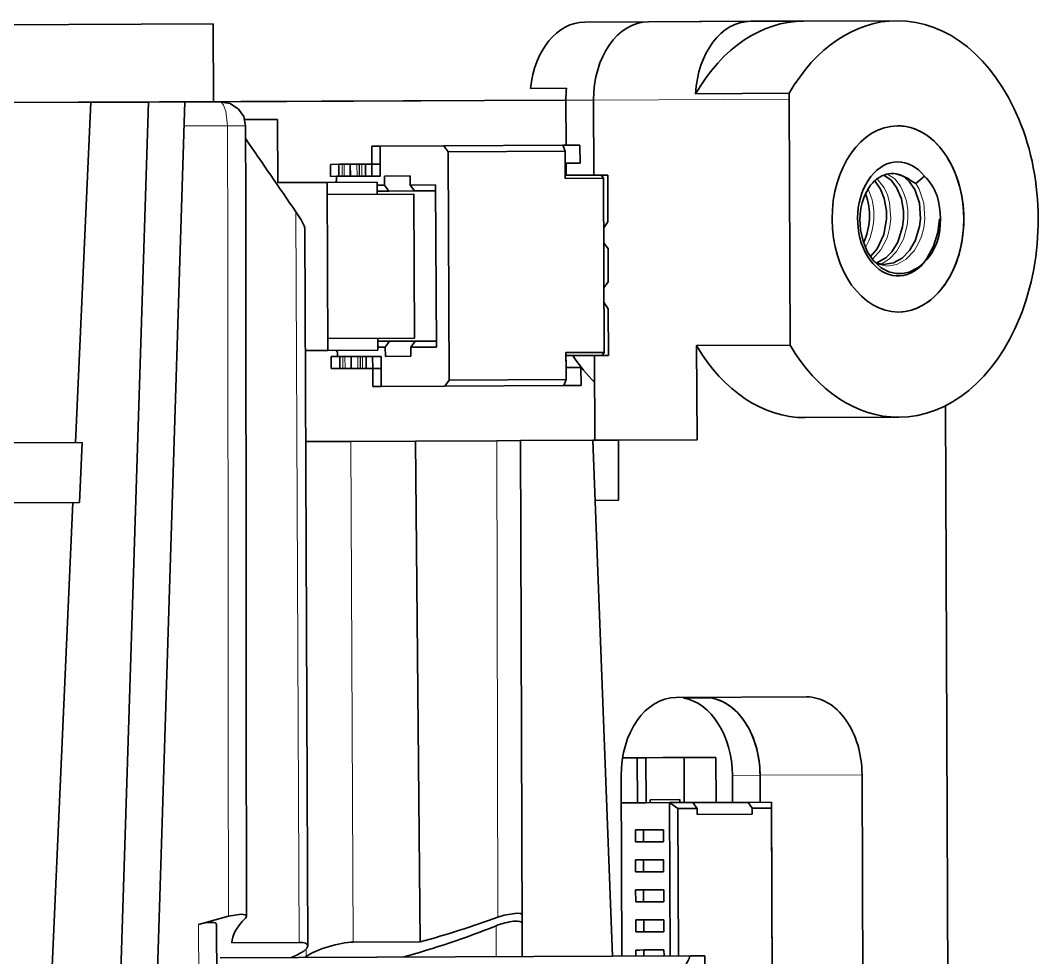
# Model space of a CAD drawing. Extents: x 386 to 1062, y 188 to 634.
# Drawn here: x 1015.32 to 1032.26, y 603.62 to 619.22 of the extents above; entities that cross this region are included whole.
import ezdxf

# ---------------------------------------------------------------- set-up
doc = ezdxf.new("R2010")
doc.units = 0

msp = doc.modelspace()

# ---------------------------------------------------------------- linework, layer by layer
at = {"color": 7, "lineweight": 35, "ltscale": 0.038892}
for p, q in [((1028.346, 619.205), (1029.901, 619.212)), ((1026.55, 617.997), (1028.106, 618.004)), ((1026.566, 613.803), (1028.121, 613.81))]:
    msp.add_line(p, q, dxfattribs=at)
at = {"color": 7, "lineweight": 35, "ltscale": 0.160922}
msp.add_line((1018.525, 619.157), (1012.088, 619.129), dxfattribs=at)
at = {"color": 7, "lineweight": 35, "ltscale": 0.032337}
msp.add_line((1018.53, 617.863), (1018.525, 619.157), dxfattribs=at)
at = {"color": 7, "lineweight": 35, "ltscale": 0.026517}
for p, q in [((1025.765, 619.194), (1024.704, 619.19)), ((1022.363, 617.13), (1021.302, 617.125)), ((1022.38, 613.13), (1021.32, 613.125))]:
    msp.add_line(p, q, dxfattribs=at)
at = {"color": 7, "lineweight": 35, "ltscale": 0.042426}
msp.add_line((1025.765, 619.194), (1027.462, 619.202), dxfattribs=at)
at = {"color": 7, "lineweight": 35, "ltscale": 0.022098}
for p, q in [((1025.765, 619.194), (1026.649, 619.198)), ((1028.346, 619.205), (1027.462, 619.202)), ((1026.004, 606.945), (1026.888, 606.949))]:
    msp.add_line(p, q, dxfattribs=at)
at = {"color": 7, "lineweight": 35, "ltscale": 0.015025}
msp.add_line((1024.402, 618.088), (1023.801, 618.086), dxfattribs=at)
at = {"color": 7, "lineweight": 35, "ltscale": 0.149567}
msp.add_line((1017.24, 617.858), (1011.257, 617.832), dxfattribs=at)
at = {"color": 7, "lineweight": 35, "ltscale": 0.31176}
msp.add_line((1024.391, 617.888), (1011.921, 617.835), dxfattribs=at)
at = {"color": 7, "lineweight": 35, "ltscale": 0.023996}
msp.add_line((1016.489, 617.854), (1017.448, 617.858), dxfattribs=at)
at = {"color": 7, "lineweight": 35, "ltscale": 0.412853}
msp.add_line((1016.922, 601.353), (1017.448, 617.858), dxfattribs=at)
at = {"color": 7, "lineweight": 35, "ltscale": 0.015083}
msp.add_line((1018.052, 617.861), (1017.448, 617.858), dxfattribs=at)
at = {"color": 7, "lineweight": 35, "ltscale": 0.41282}
msp.add_line((1018.052, 617.861), (1017.532, 601.356), dxfattribs=at)
at = {"color": 7, "lineweight": 35, "ltscale": 0.014447}
msp.add_line((1018.63, 617.864), (1018.052, 617.861), dxfattribs=at)
at = {"color": 7, "lineweight": 35, "ltscale": 0.083663}
msp.add_line((1018.63, 617.864), (1021.976, 617.878), dxfattribs=at)
at = {"color": 7, "lineweight": 13, "ltscale": 0.011493}
for p, q in [((1024.851, 617.89), (1024.391, 617.888)), ((1027.622, 606.652), (1027.162, 606.65))]:
    msp.add_line(p, q, dxfattribs=at)
at = {"color": 7, "lineweight": 35, "ltscale": 0.01875}
for p, q in [((1024.395, 617.138), (1024.391, 617.888)), ((1025.583, 606.193), (1025.58, 606.943)), ((1025.583, 606.193), (1025.58, 606.943)), ((1025.725, 606.194), (1025.721, 606.944)), ((1025.725, 606.194), (1025.721, 606.944)), ((1026.358, 606.947), (1026.361, 606.197)), ((1026.358, 606.947), (1026.361, 606.197)), ((1026.358, 606.947), (1026.361, 606.197)), ((1026.888, 606.949), (1026.891, 606.199)), ((1026.888, 606.949), (1026.891, 606.199))]:
    msp.add_line(p, q, dxfattribs=at)
at = {"color": 7, "lineweight": 13, "ltscale": 0.081315}
msp.add_line((1024.851, 617.89), (1028.104, 617.904), dxfattribs=at)
at = {"color": 7, "lineweight": 35, "ltscale": 0.03125}
for p, q in [((1024.851, 617.89), (1024.857, 616.64)), ((1024.857, 616.64), (1024.851, 617.89))]:
    msp.add_line(p, q, dxfattribs=at)
at = {"color": 7, "lineweight": 35, "ltscale": 0.102365}
msp.add_line((1028.104, 617.904), (1028.121, 613.81), dxfattribs=at)
at = {"color": 7, "lineweight": 35, "ltscale": 0.141747}
msp.add_line((1016.489, 617.854), (1016.235, 612.19), dxfattribs=at)
at = {"color": 7, "lineweight": 35, "ltscale": 0.013602}
msp.add_line((1019.593, 617.568), (1019.049, 617.565), dxfattribs=at)
at = {"color": 7, "lineweight": 35, "ltscale": 0.02625}
msp.add_line((1019.593, 617.568), (1019.598, 616.518), dxfattribs=at)
at = {"color": 7, "lineweight": 13, "ltscale": 0.0181}
msp.add_line((1018.763, 617.464), (1018.039, 617.461), dxfattribs=at)
at = {"color": 7, "lineweight": 13, "ltscale": 0.007498}
msp.add_line((1019.063, 617.464), (1018.763, 617.464), dxfattribs=at)
at = {"color": 7, "lineweight": 35, "ltscale": 0.003535}
for p, q in [((1021.161, 617.124), (1021.302, 617.125)), ((1020.473, 616.821), (1020.614, 616.822)), ((1021.304, 616.825), (1021.162, 616.824)), ((1021.304, 616.825), (1021.162, 616.824)), ((1020.474, 616.621), (1020.615, 616.622)), ((1021.304, 616.625), (1021.163, 616.624)), ((1020.487, 613.622), (1020.628, 613.622)), ((1020.487, 613.422), (1020.629, 613.422)), ((1021.318, 613.425), (1021.177, 613.424)), ((1021.178, 613.125), (1021.32, 613.125))]:
    msp.add_line(p, q, dxfattribs=at)
at = {"color": 7, "lineweight": 35, "ltscale": 0.0075}
for p, q in [((1021.161, 617.124), (1021.162, 616.824)), ((1024.627, 616.839), (1024.626, 617.139)), ((1024.642, 613.439), (1024.643, 613.139))]:
    msp.add_line(p, q, dxfattribs=at)
at = {"color": 7, "lineweight": 35, "ltscale": 0.0125}
msp.add_line((1021.302, 617.125), (1021.304, 616.625), dxfattribs=at)
at = {"color": 7, "lineweight": 35, "ltscale": 0.049498}
for p, q in [((1022.363, 617.13), (1024.343, 617.138)), ((1024.36, 613.138), (1022.38, 613.13))]:
    msp.add_line(p, q, dxfattribs=at)
at = {"color": 7, "lineweight": 35, "ltscale": 0.003062}
for p, q in [((1022.434, 617.03), (1022.363, 617.13)), ((1021.376, 616.475), (1021.447, 616.376)), ((1025.091, 615.866), (1025.021, 615.766)), ((1025.022, 615.516), (1025.093, 615.416)), ((1025.095, 614.866), (1025.025, 614.766)), ((1025.026, 614.516), (1025.097, 614.416)), ((1022.38, 613.13), (1022.45, 613.23)), ((1026.574, 606.098), (1026.502, 606.197)), ((1026.574, 606.098), (1026.502, 606.197))]:
    msp.add_line(p, q, dxfattribs=at)
at = {"color": 7, "lineweight": 35, "ltscale": 0.048615}
for p, q in [((1024.379, 617.038), (1022.434, 617.03)), ((1022.45, 613.23), (1024.395, 613.238))]:
    msp.add_line(p, q, dxfattribs=at)
at = {"color": 7, "lineweight": 35, "ltscale": 0.094999}
msp.add_line((1022.45, 613.23), (1022.434, 617.03), dxfattribs=at)
at = {"color": 7, "lineweight": 35, "ltscale": 0.007071}
for p, q in [((1024.626, 617.139), (1024.343, 617.138)), ((1024.643, 613.139), (1024.36, 613.138))]:
    msp.add_line(p, q, dxfattribs=at)
at = {"color": 7, "lineweight": 35, "ltscale": 0.002652}
for p, q in [((1024.343, 617.138), (1024.379, 617.038)), ((1021.056, 616.824), (1021.162, 616.824)), ((1021.07, 613.624), (1021.176, 613.624)), ((1024.994, 613.641), (1025.1, 613.641)), ((1020.931, 613.423), (1020.825, 613.423)), ((1021.071, 613.424), (1021.177, 613.424)), ((1024.395, 613.238), (1024.36, 613.138)), ((1026.467, 606.197), (1026.361, 606.197))]:
    msp.add_line(p, q, dxfattribs=at)
at = {"color": 7, "lineweight": 35, "ltscale": 0.005}
for p, q in [((1024.38, 616.838), (1024.379, 617.038)), ((1020.473, 616.821), (1020.474, 616.621)), ((1020.614, 616.822), (1020.615, 616.622)), ((1021.162, 616.824), (1021.163, 616.624)), ((1024.397, 616.638), (1024.396, 616.838)), ((1020.487, 613.422), (1020.487, 613.622)), ((1020.629, 613.422), (1020.628, 613.622)), ((1020.818, 613.423), (1020.817, 613.623)), ((1021.071, 613.424), (1021.07, 613.624)), ((1021.177, 613.424), (1021.176, 613.624)), ((1024.394, 613.438), (1024.395, 613.238)), ((1025.548, 605.743), (1025.549, 605.543)), ((1026.015, 605.545), (1026.015, 605.745)), ((1026.015, 605.545), (1026.015, 605.745)), ((1025.55, 605.243), (1025.551, 605.043)), ((1026.017, 605.045), (1026.017, 605.245)), ((1026.017, 605.045), (1026.017, 605.245)), ((1025.552, 604.743), (1025.553, 604.543)), ((1026.02, 604.545), (1026.019, 604.745)), ((1026.02, 604.545), (1026.019, 604.745)), ((1025.554, 604.243), (1025.555, 604.043)), ((1026.022, 604.045), (1026.021, 604.245)), ((1026.022, 604.045), (1026.021, 604.245))]:
    msp.add_line(p, q, dxfattribs=at)
at = {"color": 7, "lineweight": 35, "ltscale": 0.001326}
for p, q in [((1020.614, 616.822), (1020.667, 616.822)), ((1020.615, 616.622), (1020.668, 616.622)), ((1020.629, 613.422), (1020.682, 613.422))]:
    msp.add_line(p, q, dxfattribs=at)
at = {"color": 7, "lineweight": 13, "ltscale": 0.005}
for p, q in [((1020.667, 616.822), (1020.668, 616.622)), ((1020.703, 616.822), (1020.703, 616.622)), ((1020.81, 616.823), (1020.811, 616.623)), ((1020.952, 616.824), (1020.953, 616.624)), ((1020.959, 616.824), (1020.96, 616.624)), ((1020.994, 616.824), (1020.995, 616.624)), ((1020.717, 613.422), (1020.716, 613.622)), ((1020.931, 613.423), (1020.93, 613.623)), ((1020.974, 613.424), (1020.973, 613.624)), ((1021.009, 613.424), (1021.008, 613.624))]:
    msp.add_line(p, q, dxfattribs=at)
at = {"color": 7, "lineweight": 35, "ltscale": 0.000883489}
for p, q in [((1020.667, 616.822), (1020.703, 616.822)), ((1020.668, 616.622), (1020.703, 616.622))]:
    msp.add_line(p, q, dxfattribs=at)
at = {"color": 7, "lineweight": 35, "ltscale": 0.002513}
for p, q in [((1020.803, 616.823), (1020.703, 616.822)), ((1020.804, 616.623), (1020.703, 616.622))]:
    msp.add_line(p, q, dxfattribs=at)
at = {"color": 7, "lineweight": 35, "ltscale": 0.000183112}
for p, q in [((1020.81, 616.823), (1020.803, 616.823)), ((1020.825, 613.423), (1020.818, 613.423))]:
    msp.add_line(p, q, dxfattribs=at)
at = {"color": 7, "lineweight": 35, "ltscale": 0.004999}
for p, q in [((1020.803, 616.823), (1020.804, 616.623)), ((1021.056, 616.824), (1021.057, 616.624)), ((1024.38, 616.638), (1024.38, 616.838)), ((1021.249, 616.525), (1021.25, 616.325)), ((1021.26, 613.925), (1021.261, 613.725)), ((1024.393, 613.638), (1024.394, 613.438)), ((1025.68, 605.744), (1025.681, 605.544)), ((1025.68, 605.744), (1025.681, 605.544)), ((1025.682, 605.244), (1025.683, 605.044)), ((1025.682, 605.244), (1025.683, 605.044)), ((1025.684, 604.744), (1025.685, 604.544)), ((1025.684, 604.744), (1025.685, 604.544)), ((1025.686, 604.244), (1025.687, 604.044)), ((1025.686, 604.244), (1025.687, 604.044))]:
    msp.add_line(p, q, dxfattribs=at)
at = {"color": 7, "lineweight": 35, "ltscale": 0.00265}
for p, q in [((1020.916, 616.823), (1020.81, 616.823)), ((1020.917, 616.623), (1020.811, 616.623)), ((1021.057, 616.624), (1021.163, 616.624))]:
    msp.add_line(p, q, dxfattribs=at)
at = {"color": 7, "lineweight": 35, "ltscale": 0.000885022}
for p, q in [((1020.916, 616.823), (1020.952, 616.824)), ((1020.994, 616.824), (1020.959, 616.824)), ((1021.009, 613.424), (1020.974, 613.424))]:
    msp.add_line(p, q, dxfattribs=at)
at = {"color": 7, "lineweight": 13, "ltscale": 0.004999}
for p, q in [((1020.916, 616.823), (1020.917, 616.623)), ((1020.682, 613.422), (1020.681, 613.622)), ((1020.825, 613.423), (1020.824, 613.623)), ((1020.966, 613.424), (1020.966, 613.624))]:
    msp.add_line(p, q, dxfattribs=at)
at = {"color": 7, "lineweight": 35, "ltscale": 0.000175476}
msp.add_line((1020.952, 616.824), (1020.959, 616.824), dxfattribs=at)
at = {"color": 7, "lineweight": 35, "ltscale": 0.001546}
for p, q in [((1021.056, 616.824), (1020.994, 616.824)), ((1021.071, 613.424), (1021.009, 613.424))]:
    msp.add_line(p, q, dxfattribs=at)
at = {"color": 7, "lineweight": 35, "ltscale": 0.006186}
for p, q in [((1024.38, 616.838), (1024.627, 616.839)), ((1024.394, 613.438), (1024.642, 613.439))]:
    msp.add_line(p, q, dxfattribs=at)
at = {"color": 7, "lineweight": 35, "ltscale": 0.00625}
for p, q in [((1024.381, 616.588), (1024.38, 616.838)), ((1024.393, 613.688), (1024.394, 613.438))]:
    msp.add_line(p, q, dxfattribs=at)
at = {"color": 7, "lineweight": 35, "ltscale": 0.020506}
msp.add_line((1019.598, 616.518), (1020.418, 616.521), dxfattribs=at)
at = {"color": 7, "lineweight": 35, "ltscale": 0.020772}
for p, q in [((1020.418, 616.521), (1021.249, 616.525)), ((1020.43, 613.721), (1021.261, 613.725))]:
    msp.add_line(p, q, dxfattribs=at)
at = {"color": 7, "lineweight": 35, "ltscale": 0.07}
msp.add_line((1020.418, 616.521), (1020.43, 613.721), dxfattribs=at)
at = {"color": 7, "lineweight": 35, "ltscale": 0.00076578}
msp.add_line((1020.559, 616.522), (1020.576, 616.547), dxfattribs=at)
at = {"color": 7, "lineweight": 35, "ltscale": 0.018207}
msp.add_line((1021.304, 616.625), (1020.576, 616.622), dxfattribs=at)
at = {"color": 7, "lineweight": 35, "ltscale": 0.001875}
for p, q in [((1020.576, 616.547), (1020.576, 616.622)), ((1020.589, 613.622), (1020.589, 613.697))]:
    msp.add_line(p, q, dxfattribs=at)
at = {"color": 7, "lineweight": 35, "ltscale": 0.000885015}
for p, q in [((1020.917, 616.623), (1020.953, 616.624)), ((1020.682, 613.422), (1020.717, 613.422))]:
    msp.add_line(p, q, dxfattribs=at)
at = {"color": 7, "lineweight": 35, "ltscale": 0.000177002}
for p, q in [((1020.953, 616.624), (1020.96, 616.624)), ((1020.966, 613.424), (1020.974, 613.424))]:
    msp.add_line(p, q, dxfattribs=at)
at = {"color": 7, "lineweight": 35, "ltscale": 0.000883496}
for p, q in [((1020.995, 616.624), (1020.96, 616.624)), ((1020.931, 613.423), (1020.966, 613.424))]:
    msp.add_line(p, q, dxfattribs=at)
at = {"color": 7, "lineweight": 35, "ltscale": 0.001547}
msp.add_line((1021.057, 616.624), (1020.995, 616.624), dxfattribs=at)
at = {"color": 7, "lineweight": 35, "ltscale": 0.010606}
for p, q in [((1021.375, 616.625), (1021.799, 616.627)), ((1021.871, 616.378), (1021.447, 616.376)), ((1021.8, 616.477), (1022.224, 616.479)), ((1021.882, 613.878), (1021.458, 613.876)), ((1021.812, 613.627), (1021.388, 613.625)), ((1022.236, 613.779), (1021.812, 613.777))]:
    msp.add_line(p, q, dxfattribs=at)
at = {"color": 7, "lineweight": 35, "ltscale": 0.003751}
for p, q in [((1021.376, 616.475), (1021.375, 616.625)), ((1021.799, 616.627), (1021.8, 616.477)), ((1021.388, 613.625), (1021.387, 613.775)), ((1021.812, 613.777), (1021.812, 613.627))]:
    msp.add_line(p, q, dxfattribs=at)
at = {"color": 7, "lineweight": 35, "ltscale": 0.015027}
msp.add_line((1024.38, 616.638), (1024.981, 616.641), dxfattribs=at)
at = {"color": 7, "lineweight": 35, "ltscale": 0.015909}
for p, q in [((1025.017, 616.591), (1024.381, 616.588)), ((1024.393, 613.688), (1025.029, 613.691)), ((1025.721, 606.944), (1026.358, 606.947)), ((1025.721, 606.944), (1026.358, 606.947))]:
    msp.add_line(p, q, dxfattribs=at)
at = {"color": 7, "lineweight": 35, "ltscale": 0.001529}
msp.add_line((1024.981, 616.641), (1025.017, 616.591), dxfattribs=at)
at = {"color": 7, "lineweight": 35, "ltscale": 0.002649}
msp.add_line((1025.087, 616.641), (1024.981, 616.641), dxfattribs=at)
at = {"color": 7, "lineweight": 35, "ltscale": 0.072501}
msp.add_line((1025.029, 613.691), (1025.017, 616.591), dxfattribs=at)
at = {"color": 7, "lineweight": 35, "ltscale": 0.019376}
for p, q in [((1025.087, 616.641), (1025.091, 615.866)), ((1025.097, 614.416), (1025.1, 613.641))]:
    msp.add_line(p, q, dxfattribs=at)
at = {"color": 7, "lineweight": 35, "ltscale": 0.001362}
msp.add_line((1029.939, 616.652), (1029.886, 616.663), dxfattribs=at)
at = {"color": 7, "lineweight": 35, "ltscale": 0.004801}
msp.add_line((1030.358, 616.625), (1030.212, 616.5), dxfattribs=at)
at = {"color": 7, "lineweight": 35, "ltscale": 0.003172}
msp.add_line((1021.249, 616.475), (1021.376, 616.475), dxfattribs=at)
at = {"color": 7, "lineweight": 35, "ltscale": 0.004941}
for p, q in [((1021.447, 616.376), (1021.249, 616.375)), ((1021.26, 613.875), (1021.458, 613.876))]:
    msp.add_line(p, q, dxfattribs=at)
at = {"color": 7, "lineweight": 35, "ltscale": 0.003061}
for p, q in [((1021.871, 616.378), (1021.8, 616.477)), ((1021.458, 613.876), (1021.387, 613.775)), ((1021.812, 613.777), (1021.882, 613.878)), ((1027.422, 606.201), (1027.493, 606.102)), ((1027.422, 606.201), (1027.493, 606.102))]:
    msp.add_line(p, q, dxfattribs=at)
at = {"color": 7, "lineweight": 35, "ltscale": 0.008839}
for p, q in [((1022.225, 616.379), (1021.871, 616.378)), ((1021.882, 613.878), (1022.236, 613.879))]:
    msp.add_line(p, q, dxfattribs=at)
at = {"color": 7, "lineweight": 35, "ltscale": 0.067499}
msp.add_line((1022.224, 616.479), (1022.236, 613.779), dxfattribs=at)
at = {"color": 7, "lineweight": 35, "ltscale": 0.036063}
for p, q in [((1020.419, 616.321), (1021.861, 616.327)), ((1020.429, 613.921), (1021.872, 613.927))]:
    msp.add_line(p, q, dxfattribs=at)
at = {"color": 7, "lineweight": 35, "ltscale": 0.06}
msp.add_line((1021.872, 613.927), (1021.861, 616.327), dxfattribs=at)
at = {"color": 7, "lineweight": 13, "ltscale": 0.304046}
msp.add_line((1019.9, 616.031), (1019.953, 603.869), dxfattribs=at)
at = {"color": 7, "lineweight": 35, "ltscale": 0.29862}
msp.add_line((1020.099, 603.814), (1020.048, 615.759), dxfattribs=at)
at = {"color": 7, "lineweight": 35, "ltscale": 0.013751}
msp.add_line((1025.093, 615.416), (1025.095, 614.866), dxfattribs=at)
at = {"color": 7, "lineweight": 35, "ltscale": 0.039209}
msp.add_line((1026.566, 613.803), (1026.573, 612.235), dxfattribs=at)
at = {"color": 7, "lineweight": 35, "ltscale": 0.009329}
msp.add_line((1020.057, 613.72), (1020.43, 613.721), dxfattribs=at)
at = {"color": 7, "lineweight": 35, "ltscale": 0.000764685}
msp.add_line((1020.589, 613.697), (1020.571, 613.722), dxfattribs=at)
at = {"color": 7, "lineweight": 35, "ltscale": 0.018208}
msp.add_line((1021.317, 613.625), (1020.589, 613.622), dxfattribs=at)
at = {"color": 7, "lineweight": 35, "ltscale": 0.003174}
msp.add_line((1021.387, 613.775), (1021.26, 613.775), dxfattribs=at)
at = {"color": 7, "lineweight": 35, "ltscale": 0.012499}
msp.add_line((1021.317, 613.625), (1021.32, 613.125), dxfattribs=at)
at = {"color": 7, "lineweight": 35, "ltscale": 0.015024}
msp.add_line((1024.994, 613.641), (1024.393, 613.638), dxfattribs=at)
at = {"color": 7, "lineweight": 35, "ltscale": 0.035324}
msp.add_line((1024.869, 613.64), (1024.875, 612.227), dxfattribs=at)
at = {"color": 7, "lineweight": 35, "ltscale": 0.001532}
msp.add_line((1025.029, 613.691), (1024.994, 613.641), dxfattribs=at)
at = {"color": 7, "lineweight": 35, "ltscale": 0.002512}
msp.add_line((1020.818, 613.423), (1020.717, 613.422), dxfattribs=at)
at = {"color": 7, "lineweight": 35, "ltscale": 0.007498}
msp.add_line((1021.177, 613.424), (1021.178, 613.125), dxfattribs=at)
at = {"color": 7, "lineweight": 35}
msp.add_line((1030.805, 590.027), (1030.707, 612.804), dxfattribs=at)
at = {"color": 7, "lineweight": 35, "ltscale": 0.038889}
msp.add_line((1028.374, 612.605), (1029.93, 612.612), dxfattribs=at)
at = {"color": 7, "lineweight": 35, "ltscale": 0.134045}
msp.add_line((1010.98, 612.168), (1016.342, 612.191), dxfattribs=at)
at = {"color": 7, "lineweight": 35, "ltscale": 0.025028}
msp.add_line((1016.342, 612.191), (1016.301, 611.19), dxfattribs=at)
at = {"color": 7, "lineweight": 35, "ltscale": 0.018762}
msp.add_line((1020.063, 612.207), (1020.814, 612.21), dxfattribs=at)
at = {"color": 7, "lineweight": 35, "ltscale": 0.02683}
msp.add_line((1020.814, 612.21), (1021.887, 612.215), dxfattribs=at)
at = {"color": 7, "lineweight": 13, "ltscale": 0.208425}
msp.add_line((1020.814, 612.21), (1020.85, 603.873), dxfattribs=at)
at = {"color": 7, "lineweight": 35, "ltscale": 0.033896}
msp.add_line((1021.887, 612.215), (1023.243, 612.22), dxfattribs=at)
at = {"color": 7, "lineweight": 35, "ltscale": 0.208428}
msp.add_line((1021.887, 612.215), (1021.969, 603.878), dxfattribs=at)
at = {"color": 7, "lineweight": 35, "ltscale": 0.009781}
msp.add_line((1023.243, 612.22), (1023.634, 612.222), dxfattribs=at)
at = {"color": 7, "lineweight": 13, "ltscale": 0.198212}
msp.add_line((1023.261, 604.292), (1023.243, 612.22), dxfattribs=at)
at = {"color": 7, "lineweight": 35, "ltscale": 0.030194}
msp.add_line((1023.634, 612.222), (1024.842, 612.227), dxfattribs=at)
at = {"color": 7, "lineweight": 35, "ltscale": 0.203764}
msp.add_line((1023.634, 612.222), (1023.663, 604.072), dxfattribs=at)
at = {"color": 7, "lineweight": 13, "ltscale": 0.19741}
msp.add_line((1023.662, 604.326), (1023.634, 612.222), dxfattribs=at)
at = {"color": 7, "lineweight": 35, "ltscale": 0.010584}
msp.add_line((1025.265, 612.229), (1024.842, 612.227), dxfattribs=at)
at = {"color": 7, "lineweight": 35, "ltscale": 0.214798}
msp.add_line((1024.842, 612.227), (1025.168, 603.642), dxfattribs=at)
at = {"color": 7, "lineweight": 35, "ltscale": 0.032685}
msp.add_line((1026.573, 612.235), (1025.265, 612.229), dxfattribs=at)
at = {"color": 7, "lineweight": 35, "ltscale": 0.025}
msp.add_line((1025.265, 612.229), (1025.269, 611.229), dxfattribs=at)
at = {"color": 7, "lineweight": 35, "ltscale": 0.132902}
msp.add_line((1010.985, 611.168), (1016.301, 611.19), dxfattribs=at)
at = {"color": 7, "lineweight": 35, "ltscale": 0.319702}
msp.add_line((1016.19, 611.19), (1015.618, 598.415), dxfattribs=at)
at = {"color": 7, "lineweight": 35, "ltscale": 0.009738}
msp.add_line((1025.269, 611.229), (1024.88, 611.227), dxfattribs=at)
at = {"color": 7, "lineweight": 35, "ltscale": 0.054245}
msp.add_line((1028.394, 607.956), (1026.224, 607.946), dxfattribs=at)
at = {"color": 7, "lineweight": 35, "ltscale": 0.01149}
msp.add_line((1026.809, 607.939), (1026.349, 607.937), dxfattribs=at)
at = {"color": 7, "lineweight": 35, "ltscale": 0.013217}
msp.add_line((1025.863, 606.945), (1025.334, 606.942), dxfattribs=at)
at = {"color": 7, "lineweight": 35, "ltscale": 0.006146}
msp.add_line((1025.334, 606.942), (1025.58, 606.943), dxfattribs=at)
msp.add_line((1025.334, 606.942), (1025.58, 606.943), dxfattribs=at)
at = {"color": 7, "lineweight": 35, "ltscale": 0.003534}
for p, q in [((1025.58, 606.943), (1025.721, 606.944)), ((1025.58, 606.943), (1025.721, 606.944)), ((1025.583, 606.193), (1025.725, 606.194)), ((1025.583, 606.193), (1025.725, 606.194)), ((1026.361, 606.197), (1026.502, 606.197)), ((1026.361, 606.197), (1026.502, 606.197))]:
    msp.add_line(p, q, dxfattribs=at)
at = {"color": 7, "lineweight": 35, "ltscale": 0.012375}
for p, q in [((1025.686, 606.944), (1026.181, 606.946)), ((1026.393, 606.947), (1026.888, 606.949)), ((1025.795, 606.244), (1026.29, 606.246)), ((1025.795, 606.244), (1026.29, 606.246))]:
    msp.add_line(p, q, dxfattribs=at)
at = {"color": 7, "lineweight": 35, "ltscale": 0.004422}
msp.add_line((1025.686, 606.944), (1025.863, 606.945), dxfattribs=at)
at = {"color": 7, "lineweight": 35, "ltscale": 0.008838}
msp.add_line((1026.358, 606.947), (1026.004, 606.945), dxfattribs=at)
at = {"color": 7, "lineweight": 35, "ltscale": 0.005304}
msp.add_line((1026.181, 606.946), (1026.393, 606.947), dxfattribs=at)
at = {"color": 7, "lineweight": 35, "ltscale": 0.01326}
msp.add_line((1026.358, 606.947), (1026.888, 606.949), dxfattribs=at)
at = {"color": 7, "lineweight": 35, "ltscale": 0.075001}
msp.add_line((1025.324, 603.642), (1025.311, 606.642), dxfattribs=at)
at = {"color": 7, "lineweight": 35, "ltscale": 0.011249}
msp.add_line((1027.164, 606.2), (1027.162, 606.65), dxfattribs=at)
at = {"color": 7, "lineweight": 13, "ltscale": 0.042426}
msp.add_line((1027.622, 606.652), (1029.319, 606.659), dxfattribs=at)
at = {"color": 7, "lineweight": 35, "ltscale": 0.01125}
msp.add_line((1027.624, 606.202), (1027.622, 606.652), dxfattribs=at)
msp.add_line((1027.624, 606.202), (1027.622, 606.652), dxfattribs=at)
at = {"color": 7, "lineweight": 35, "ltscale": 0.109158}
msp.add_line((1029.338, 602.293), (1029.319, 606.659), dxfattribs=at)
at = {"color": 7, "lineweight": 35, "ltscale": 0.020023}
msp.add_line((1026.114, 606.196), (1025.313, 606.192), dxfattribs=at)
msp.add_line((1026.114, 606.196), (1025.313, 606.192), dxfattribs=at)
at = {"color": 7, "lineweight": 35, "ltscale": 0.006766}
msp.add_line((1025.583, 606.193), (1025.313, 606.192), dxfattribs=at)
at = {"color": 7, "lineweight": 35, "ltscale": 0.02298}
for p, q in [((1026.502, 606.197), (1025.583, 606.193)), ((1027.493, 606.002), (1026.574, 605.998)), ((1027.493, 606.002), (1026.574, 605.998)), ((1027.493, 606.002), (1026.574, 605.998))]:
    msp.add_line(p, q, dxfattribs=at)
at = {"color": 7, "lineweight": 35, "ltscale": 0.00125}
for p, q in [((1025.795, 606.194), (1025.795, 606.244)), ((1025.795, 606.194), (1025.795, 606.244)), ((1026.29, 606.246), (1026.29, 606.196)), ((1026.29, 606.246), (1026.29, 606.196))]:
    msp.add_line(p, q, dxfattribs=at)
at = {"color": 7, "lineweight": 35, "ltscale": 0.009723}
for p, q in [((1026.502, 606.197), (1026.114, 606.196)), ((1026.502, 606.197), (1026.114, 606.196)), ((1027.811, 606.203), (1027.422, 606.201)), ((1027.811, 606.203), (1027.422, 606.201))]:
    msp.add_line(p, q, dxfattribs=at)
at = {"color": 7, "lineweight": 35, "ltscale": 0.004331}
msp.add_line((1026.114, 606.196), (1026.255, 606.096), dxfattribs=at)
msp.add_line((1026.114, 606.196), (1026.255, 606.096), dxfattribs=at)
at = {"color": 7, "lineweight": 35, "ltscale": 0.06375}
msp.add_line((1026.114, 606.196), (1026.125, 603.646), dxfattribs=at)
msp.add_line((1026.114, 606.196), (1026.125, 603.646), dxfattribs=at)
at = {"color": 7, "lineweight": 35, "ltscale": 0.033588}
msp.add_line((1027.811, 606.203), (1026.467, 606.197), dxfattribs=at)
at = {"color": 7, "lineweight": 35, "ltscale": 0.022983}
msp.add_line((1026.502, 606.197), (1027.422, 606.201), dxfattribs=at)
msp.add_line((1026.502, 606.197), (1027.422, 606.201), dxfattribs=at)
at = {"color": 7, "lineweight": 35, "ltscale": 0.002499}
for p, q in [((1027.811, 606.103), (1027.811, 606.203)), ((1027.811, 606.103), (1027.811, 606.203)), ((1027.493, 606.102), (1027.493, 606.002)), ((1027.493, 606.102), (1027.493, 606.002)), ((1025.556, 603.743), (1025.557, 603.643)), ((1025.688, 603.744), (1025.689, 603.644)), ((1025.688, 603.744), (1025.689, 603.644)), ((1026.024, 603.645), (1026.023, 603.745)), ((1026.024, 603.645), (1026.023, 603.745))]:
    msp.add_line(p, q, dxfattribs=at)
at = {"color": 7, "lineweight": 35, "ltscale": 0.102477}
msp.add_line((1027.811, 606.203), (1027.828, 602.104), dxfattribs=at)
at = {"color": 7, "lineweight": 35, "ltscale": 0.007956}
for p, q in [((1026.574, 606.098), (1026.255, 606.096)), ((1026.574, 606.098), (1026.255, 606.096)), ((1027.811, 606.103), (1027.493, 606.102)), ((1027.811, 606.103), (1027.493, 606.102))]:
    msp.add_line(p, q, dxfattribs=at)
at = {"color": 7, "lineweight": 35, "ltscale": 0.061249}
msp.add_line((1026.266, 603.646), (1026.255, 606.096), dxfattribs=at)
msp.add_line((1026.266, 603.646), (1026.255, 606.096), dxfattribs=at)
at = {"color": 7, "lineweight": 35, "ltscale": 0.002501}
msp.add_line((1026.574, 605.998), (1026.574, 606.098), dxfattribs=at)
msp.add_line((1026.574, 605.998), (1026.574, 606.098), dxfattribs=at)
at = {"color": 7, "lineweight": 35, "ltscale": 0.099978}
msp.add_line((1027.828, 602.104), (1027.811, 606.103), dxfattribs=at)
msp.add_line((1027.828, 602.104), (1027.811, 606.103), dxfattribs=at)
at = {"color": 7, "lineweight": 35, "ltscale": 0.003299}
for p, q in [((1025.68, 605.744), (1025.548, 605.743)), ((1025.549, 605.543), (1025.681, 605.544)), ((1025.682, 605.244), (1025.55, 605.243)), ((1025.684, 604.744), (1025.552, 604.743)), ((1025.553, 604.543), (1025.685, 604.544)), ((1025.686, 604.244), (1025.554, 604.243)), ((1025.555, 604.043), (1025.687, 604.044)), ((1025.688, 603.744), (1025.557, 603.743))]:
    msp.add_line(p, q, dxfattribs=at)
at = {"color": 7, "lineweight": 35, "ltscale": 0.001465}
for p, q in [((1025.548, 605.743), (1025.606, 605.743)), ((1025.549, 605.543), (1025.607, 605.543)), ((1025.55, 605.243), (1025.609, 605.243)), ((1025.551, 605.043), (1025.609, 605.043)), ((1025.552, 604.743), (1025.611, 604.743)), ((1025.553, 604.543), (1025.612, 604.543)), ((1025.555, 604.043), (1025.614, 604.043)), ((1025.556, 603.743), (1025.615, 603.743))]:
    msp.add_line(p, q, dxfattribs=at)
at = {"color": 7, "lineweight": 35, "ltscale": 0.000195318}
for p, q in [((1025.585, 605.743), (1025.577, 605.743)), ((1025.589, 604.743), (1025.582, 604.743)), ((1025.594, 603.743), (1025.586, 603.743))]:
    msp.add_line(p, q, dxfattribs=at)
at = {"color": 7, "lineweight": 35, "ltscale": 0.001834}
for p, q in [((1025.606, 605.743), (1025.68, 605.744)), ((1025.607, 605.543), (1025.681, 605.544)), ((1025.611, 604.743), (1025.684, 604.744)), ((1025.612, 604.543), (1025.685, 604.544)), ((1025.614, 604.043), (1025.687, 604.044))]:
    msp.add_line(p, q, dxfattribs=at)
at = {"color": 7, "lineweight": 35, "ltscale": 0.008368}
for p, q in [((1025.68, 605.744), (1026.015, 605.745)), ((1025.68, 605.744), (1026.015, 605.745)), ((1025.681, 605.544), (1026.015, 605.545)), ((1025.681, 605.544), (1026.015, 605.545)), ((1025.684, 604.744), (1026.019, 604.745)), ((1025.684, 604.744), (1026.019, 604.745)), ((1025.685, 604.544), (1026.02, 604.545)), ((1025.685, 604.544), (1026.02, 604.545))]:
    msp.add_line(p, q, dxfattribs=at)
at = {"color": 7, "lineweight": 35, "ltscale": 0.000192267}
for p, q in [((1025.587, 605.243), (1025.58, 605.243)), ((1025.592, 604.243), (1025.584, 604.243))]:
    msp.add_line(p, q, dxfattribs=at)
at = {"color": 7, "lineweight": 35, "ltscale": 0.001837}
for p, q in [((1025.609, 605.243), (1025.682, 605.244)), ((1025.609, 605.043), (1025.683, 605.044)), ((1025.613, 604.243), (1025.686, 604.244)), ((1025.615, 603.743), (1025.688, 603.744))]:
    msp.add_line(p, q, dxfattribs=at)
at = {"color": 7, "lineweight": 35, "ltscale": 0.008365}
for p, q in [((1025.682, 605.244), (1026.017, 605.245)), ((1025.682, 605.244), (1026.017, 605.245)), ((1025.683, 605.044), (1026.017, 605.045)), ((1025.683, 605.044), (1026.017, 605.045)), ((1025.686, 604.244), (1026.021, 604.245)), ((1025.686, 604.244), (1026.021, 604.245)), ((1025.687, 604.044), (1026.022, 604.045)), ((1025.687, 604.044), (1026.022, 604.045)), ((1025.688, 603.744), (1026.023, 603.745)), ((1025.688, 603.744), (1026.023, 603.745))]:
    msp.add_line(p, q, dxfattribs=at)
at = {"color": 7, "lineweight": 35, "ltscale": 0.003302}
msp.add_line((1025.551, 605.043), (1025.683, 605.044), dxfattribs=at)
at = {"color": 7, "lineweight": 35, "ltscale": 0.012876}
msp.add_line((1018.28, 604.169), (1018.776, 604.305), dxfattribs=at)
at = {"color": 7, "lineweight": 35, "ltscale": 0.003342}
msp.add_line((1023.663, 604.192), (1023.662, 604.326), dxfattribs=at)
at = {"color": 7, "lineweight": 13, "ltscale": 0.115316}
msp.add_line((1018.299, 599.556), (1018.28, 604.169), dxfattribs=at)
at = {"color": 7, "lineweight": 35, "ltscale": 0.115316}
msp.add_line((1018.58, 604.17), (1018.599, 599.558), dxfattribs=at)
at = {"color": 7, "lineweight": 13, "ltscale": 0.012833}
msp.add_line((1023.233, 603.633), (1023.231, 604.147), dxfattribs=at)
at = {"color": 7, "lineweight": 35, "ltscale": 0.013924}
msp.add_line((1023.665, 603.635), (1023.663, 604.192), dxfattribs=at)
at = {"color": 7, "lineweight": 35, "ltscale": 0.001462}
msp.add_line((1025.554, 604.243), (1025.613, 604.243), dxfattribs=at)
at = {"color": 7, "lineweight": 35, "ltscale": 0.027988}
for p, q in [((1019.953, 603.869), (1018.833, 603.864)), ((1021.969, 603.878), (1020.85, 603.873))]:
    msp.add_line(p, q, dxfattribs=at)
at = {"color": 7, "lineweight": 35, "ltscale": 0.195549}
msp.add_line((1026.462, 603.647), (1018.64, 603.613), dxfattribs=at)
at = {"color": 7, "lineweight": 35, "ltscale": 0.000985988}
msp.add_line((1019.825, 603.619), (1019.861, 603.634), dxfattribs=at)
at = {"color": 7, "lineweight": 35, "ltscale": 0.000677947}
msp.add_line((1020.049, 603.62), (1020.071, 603.635), dxfattribs=at)
at = {"color": 7, "lineweight": 13, "ltscale": 0.003133}
msp.add_line((1020.07, 603.761), (1020.071, 603.635), dxfattribs=at)
at = {"color": 7, "lineweight": 35, "ltscale": 0.006082}
msp.add_line((1026.705, 603.648), (1026.462, 603.647), dxfattribs=at)
at = {"color": 7, "lineweight": 35, "ltscale": 0.042107}
msp.add_line((1026.705, 603.648), (1026.712, 601.964), dxfattribs=at)
at = {"color": 7, "lineweight": 13}
for points in [[(1018.63, 617.864), (1018.653, 617.857), (1018.668, 617.846), (1018.697, 617.808), (1018.735, 617.704), (1018.763, 617.464)], [(1029.798, 615.912), (1029.778, 616.185), (1029.742, 616.313), (1029.689, 616.43), (1029.573, 616.582)], [(1030.081, 615.913), (1030.078, 616.061), (1030.056, 616.206), (1030.016, 616.338), (1029.958, 616.456), (1029.862, 616.577), (1029.745, 616.659)], [(1030.363, 615.914), (1030.347, 616.172), (1030.269, 616.406), (1030.212, 616.5)], [(1029.49, 615.242), (1029.633, 615.399), (1029.734, 615.598), (1029.778, 615.752), (1029.798, 615.912)], [(1029.562, 615.163), (1029.73, 615.128), (1029.898, 615.155), (1030.055, 615.244), (1030.185, 615.381), (1030.255, 615.496), (1030.308, 615.622), (1030.346, 615.766), (1030.363, 615.914)], [(1029.636, 615.162), (1029.776, 615.246), (1029.894, 615.37), (1030.008, 615.576), (1030.07, 615.811), (1030.081, 615.913)]]:
    msp.add_lwpolyline(points, dxfattribs=at)
at = {"color": 7, "lineweight": 35}
for points in [[(1019.063, 617.464), (1019.031, 617.615), (1018.943, 617.742), (1018.804, 617.831), (1018.63, 617.864)], [(1029.529, 616.545), (1029.625, 616.409), (1029.687, 616.255), (1029.724, 616.047), (1029.725, 615.911)], [(1029.679, 616.64), (1029.803, 616.555), (1029.892, 616.438), (1029.973, 616.246), (1030.007, 616.042), (1030.008, 615.912)], [(1029.886, 616.663), (1030.001, 616.622), (1030.104, 616.536), (1030.196, 616.402), (1030.273, 616.175), (1030.291, 615.914)], [(1030.212, 616.5), (1030.154, 616.533), (1030.076, 616.589), (1029.939, 616.652)], [(1020.048, 615.759), (1020.039, 615.795), (1019.987, 615.898), (1019.9, 616.031)], [(1030.232, 615.091), (1030.102, 615.027), (1029.99, 615.003), (1029.886, 615.004), (1029.767, 615.032), (1029.638, 615.101), (1029.516, 615.211), (1029.412, 615.361), (1029.335, 615.541), (1029.293, 615.729), (1029.282, 615.909)], [(1029.458, 615.287), (1029.568, 615.416), (1029.679, 615.652), (1029.725, 615.911)], [(1029.565, 615.18), (1029.713, 615.265), (1029.814, 615.367), (1029.913, 615.528), (1029.993, 615.781), (1030.008, 615.912)], [(1029.707, 615.157), (1029.84, 615.179), (1029.989, 615.26), (1030.11, 615.385), (1030.205, 615.547), (1030.276, 615.787), (1030.291, 615.914)], [(1030.605, 615.915), (1030.577, 615.687), (1030.509, 615.461), (1030.399, 615.253), (1030.354, 615.193)], [(1018.776, 604.305), (1018.989, 604.339), (1019.053, 604.331), (1019.07, 604.321), (1019.076, 604.306)], [(1023.662, 604.326), (1023.656, 604.34), (1023.639, 604.35), (1023.574, 604.359), (1023.366, 604.325), (1023.261, 604.292)]]:
    msp.add_lwpolyline(points, dxfattribs=at)
at = {"color": 7, "lineweight": 13}
for centre, radius, start, end in [((-18966.055, 590.68), 19984.836, 0.0390626, 0.0767895), ((1028.527, 615.978), 0.99, 356.0949, 25.8237), ((1028.482, 615.955), 1.033, 329.7731, 357.5065)]:
    msp.add_arc(centre, radius, start, end, dxfattribs=at)
at = {"color": 7, "lineweight": 35}
for centre, radius, start, end in [((-19025.047, 590.593), 20044.128, 0.0391972, 0.0768099), ((1197.318, 739.135), 215.943, 214.36396, 214.75548), ((1029.937, 616.097), 0.606, 126.3678, 146.7295), ((1029.828, 616.253), 0.415, 81.9119, 126.9347), ((1029.689, 615.97), 0.937, 20.4633, 44.4164), ((1030.252, 615.916), 0.969, 147.9862, 180.392), ((1028.44, 615.973), 1.004, 356.3823, 21.0996), ((1028.404, 615.961), 1.039, 334.6903, 357.2079), ((1029.689, 615.852), 0.937, 316.0768, 340.0299), ((1029.707, 615.589), 0.433, 246.3018, 269.9822), ((1029.844, 615.681), 0.706, 303.3335, 317.4165), ((1019.026, 604.313), 0.0511, 309.4364, 351.5101), ((1018.047, 617.058), 13.914, 285.1314, 291.8776), ((1017.88, 618.858), 15.528, 285.2685, 290.2745), ((1023.787, 604.859), 2.936, 331.6481, 335.6222)]:
    msp.add_arc(centre, radius, start, end, dxfattribs=at)
for centre, major_axis, ratio, start_param, end_param in [((1029.916, 615.912), (0.014, -3.3), 0.707107, 3.141593, 4.022911), ((1029.916, 615.912), (0.014, -3.3), 0.707107, 0, 3.141593), ((1024.71, 617.89), (-0.006, 1.3), 0.707107, 0, 1.416337), ((1025.77, 617.894), (0.006, -1.3), 0.707107, 3.141593, 4.712389), ((1025.77, 617.894), (-0.006, 1.3), 0.707107, 0, 1.570796), ((1028.36, 615.905), (0.014, -3.3), 0.707107, 3.141593, 4.022911), ((1027.467, 617.902), (0.006, -1.3), 0.707107, 3.141593, 4.635974), ((1025.311, 617.892), (-0.006, 1.3), 0.707107, 1.416337, 1.570796), ((1029.023, 617.908), (0.006, -1.3), 0.707107, 4.635974, 4.712389), ((1029.916, 615.912), (0.007, -1.55), 0.707107, 3.141593, 6.283185), ((1029.916, 615.912), (0.007, -1.55), 0.707107, 3.141593, 6.283185), ((1029.916, 615.912), (0.007, -1.55), 0.707107, 6.283185, 9.424778), ((1029.916, 615.912), (0.007, -1.55), 0.707107, 1.570796, 3.141593), ((1029.916, 615.912), (0.004, -0.95), 0.707107, 2.416928, 6.783185), ((1029.916, 615.912), (0.004, -1), 0.707107, 1.178094, 1.963499), ((1029.916, 615.912), (0.007, -1.55), 0.707107, 0, 1.570796), ((1029.916, 615.912), (0.004, -0.95), 0.707107, 0.5, 0.724665), ((1028.36, 615.905), (0.014, -3.3), 0.707107, 5.400057, 6.283185), ((1029.916, 615.912), (0.014, -3.3), 0.707107, 5.400057, 6.283185), ((1026.203, 615.896), (-0.014, 3.3), 0.707107, 2.321042, 2.528062), ((1026.23, 606.646), (0.006, -1.3), 0.707107, 3.141593, 4.712389), ((1026.243, 606.646), (-0.006, 1.3), 0.707107, 4.712389, 6.161036), ((1026.703, 606.648), (0.006, -1.3), 0.707107, 1.570796, 3.141593), ((1026.703, 606.648), (-0.006, 1.3), 0.707107, 4.712389, 6.161036), ((1028.4, 606.656), (0.006, -1.3), 0.707107, 1.570796, 3.141593), ((1018.28, 604.088), (-0.299, -0.087), 0.249379, 3.070251, 4.640764), ((1021.846, 604.739), (3.001, 0.948), 0.274861, 2.665744, 3.056302), ((1023.363, 604.11), (0.299, 0.087), 0.249379, 6.211431, 8.237314), ((1019.6, 603.678), (0.498, 0.146), 0.249379, 5.190478, 6.211498), ((1019.6, 603.678), (0.498, 0.146), 0.249411, 6.211485, 6.997048), ((1020.497, 603.681), (-0.498, -0.146), 0.249379, 3.855301, 5.661717)]:
    msp.add_ellipse(centre, major_axis=major_axis, ratio=ratio, start_param=start_param, end_param=end_param, dxfattribs=at)

doc.saveas('drawing.dxf')
